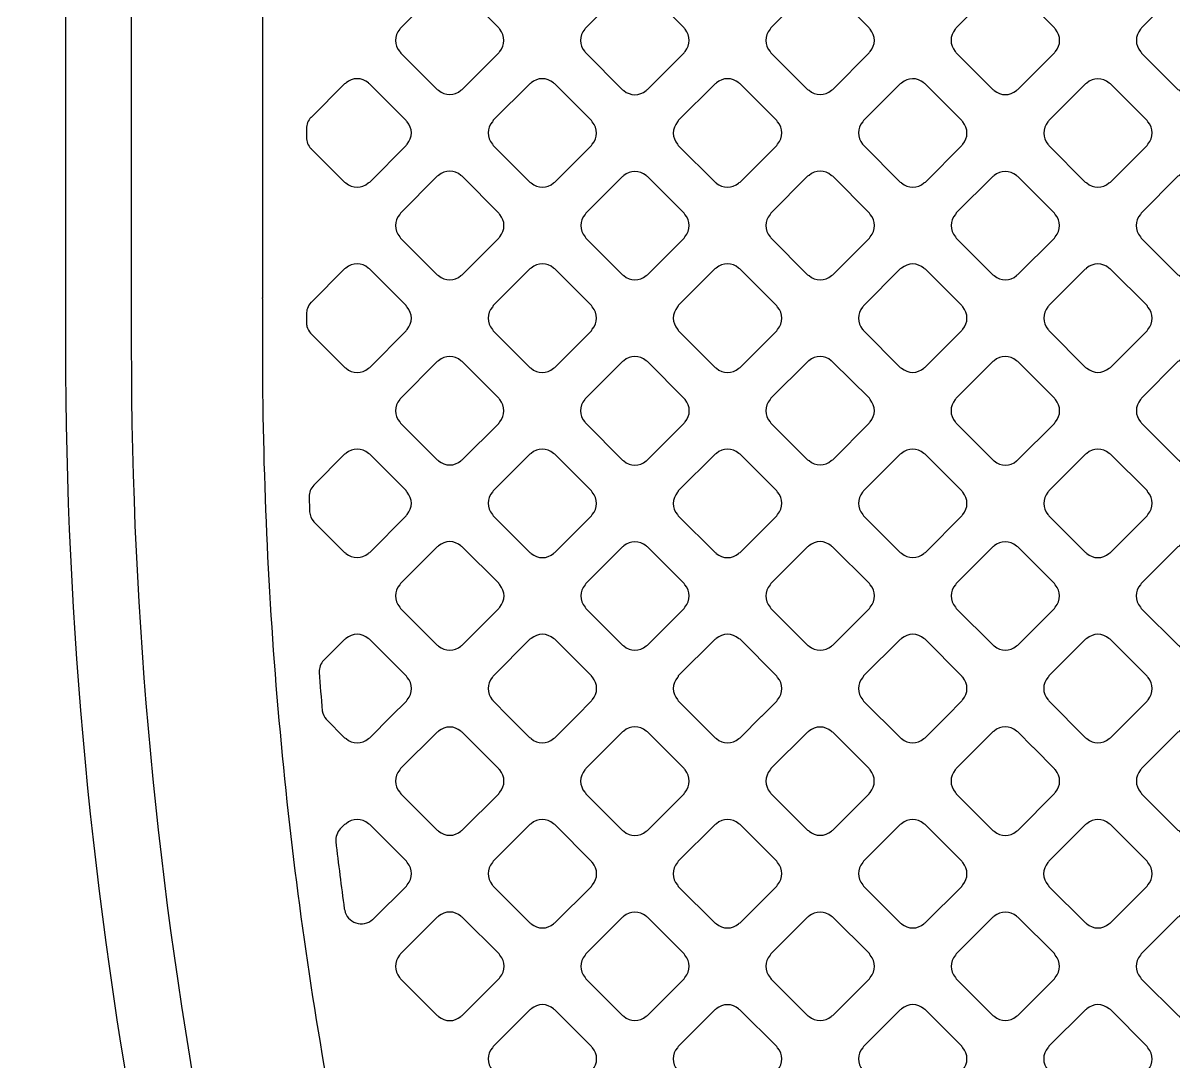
# Model space of a CAD drawing. Extents: x 3811 to 4077, y -444 to -307.
# Drawn here: x 3998.535 to 3999.874, y -380.01 to -378.8 of the extents above; entities that cross this region are included whole.
import ezdxf

# ---------------------------------------------------------------- set-up
doc = ezdxf.new("R2010")
doc.units = 0
doc.layers.add('gbr-dxf', color=7, linetype='Continuous')

msp = doc.modelspace()

# ---------------------------------------------------------------- linework, layer by layer
at = {"layer": 'gbr-dxf', "linetype": 'Continuous'}
for points in [[(4002.3345, -387.7087, 0.121503), (4000.7513, -385.0878, -0.008636), (4000.7497, -385.0862), (3999.0731, -383.4099, -0.008712), (3999.0715, -383.4082, -0.198755), (3996.5249, -377.2619, -0.011889)], [(3996.6773, -377.2584, 0.198929), (3999.1809, -383.3021, -0.008685), (3999.1825, -383.3038), (4000.8591, -384.98, -0.008773), (4000.8607, -384.9817, -0.121503), (4002.4807, -387.6656, -0.017805)], [(3997.0234, -377.4829, 0.198897), (3999.2645, -382.8939, -0.008509), (3999.2661, -382.8955), (4001.1049, -384.7344, -0.008751), (4001.1066, -384.7361, -0.121762), (4002.815, -387.5692, -0.017203)], [(4002.9919, -387.521, 0.122078), (4001.2346, -384.6047, -0.008495), (4001.233, -384.6031), (3999.3942, -382.7642, -0.008901), (3999.3925, -382.7625, -0.198823), (3997.2065, -377.4825, -0.007746)], [(3997.7288, -377.4823, 0.198911), (3999.7636, -382.3948, -0.013711), (3999.7663, -382.3977), (4001.6024, -384.2338, -0.008541), (4001.604, -384.2353, -0.122231), (4003.4928, -387.3711, -0.016533)], [(4002.6687, -387.6121, 0.121763), (4000.9971, -384.8422, -0.008691), (4000.9955, -384.8405), (3999.1567, -383.0017, -0.008915), (3999.155, -383, -0.198702), (3996.871, -377.4864, -0.011933)], [(3997.3589, -377.4844, 0.198838), (3999.5019, -382.6564, -0.008522), (3999.5035, -382.6581), (4001.3424, -384.497, -0.008926), (4001.3441, -384.4987, -0.121858), (4003.1364, -387.4723, -0.022069)], [(4003.3476, -387.4176, 0.12221), (4001.4979, -384.3448, -0.008815), (4001.4962, -384.3431), (3999.6558, -382.5026, -0.01398), (3999.6529, -382.4997, -0.198689), (3997.5764, -377.4843, -0.007704)], [(3998.8973, -380.0797, -0.021887), (3998.8369, -379.6532), (3998.8369, -379.6528, -0.022162), (3998.814, -379.2173, -0.002029), (3998.8138, -379.1786, -0.013393), (3998.8138, -379.1775), (3998.8138, -379.1217, -0.022988), (3998.8138, -379.1195), (3998.8138, -378.7371, -0.022988), (3998.8138, -378.7349), (3998.8138, -378.5218, -0.022988), (3998.8138, -378.5195), (3998.8138, -378.2596, -0.022988), (3998.8138, -378.2574), (3998.8138, -377.8751, -0.022988), (3998.8138, -377.8729), (3998.8138, -377.6597, -0.022988), (3998.8138, -377.6575), (3998.8138, -377.5129, -0.210828)], [(4003.956, -389.4568, 0.196009), (4001.7909, -384.146, -0.019381), (4001.789, -384.1439), (4000.0334, -382.3487, -0.042234), (4000.0291, -382.344, -0.048731), (3998.6792, -380.1499, -0.077425), (3998.6753, -380.1389, -0.046914), (3998.5847, -379.1783, -0.010897), (3998.5847, -379.1769), (3998.5847, -379.1765, -0.016733), (3998.5847, -379.1741), (3998.5847, -377.5353, -0.014135)], [(3998.6609, -377.5333), (3998.6609, -379.1764, -0.014012), (3998.6609, -379.1783, 0.046654), (3998.7492, -380.1195, 0.048616), (4000.0882, -382.2958), (4001.8454, -384.0926, -0.019718), (4001.8473, -384.0947, -0.195845), (4004.0322, -389.4549, -0.014149)]]:
    msp.add_lwpolyline(points, format="xyb", dxfattribs=at)
for points in [[(3998.9734, -378.8336, -0.099812), (3998.9744, -378.8353), (3999.0169, -378.8777, -0.095628), (3999.0185, -378.8787, 0.379731), (3999.0445, -378.8787, -0.096265), (3999.0461, -378.8777), (3999.0886, -378.8352, -0.095916), (3999.0896, -378.8336, 0.379731), (3999.0896, -378.8076, -0.096265), (3999.0886, -378.806), (3999.0459, -378.7633, -0.083134), (3999.0445, -378.7624, 0.379731), (3999.0185, -378.7624, -0.096265), (3999.0169, -378.7634), (3998.9744, -378.8059, -0.096266), (3998.9734, -378.8076, 0.379731)], [(3999.1887, -378.8076, 0.379293), (3999.1887, -378.8336, -0.087748), (3999.1897, -378.8351), (3999.2326, -378.878, -0.08348), (3999.234, -378.8789, 0.379672), (3999.2599, -378.8789, -0.095612), (3999.2616, -378.8779), (3999.3044, -378.8351, -0.095602), (3999.3053, -378.8335, 0.379293), (3999.3053, -378.8076, -0.091954), (3999.3044, -378.806), (3999.2617, -378.7633, -0.096332), (3999.26, -378.7623, 0.379289), (3999.2341, -378.7623, -0.095506), (3999.2324, -378.7633), (3999.1897, -378.806, -0.095602)], [(3999.4044, -378.8336, -0.083172), (3999.4052, -378.835), (3999.4479, -378.8777, -0.096266), (3999.4496, -378.8787, 0.379731), (3999.4756, -378.8787, -0.09572), (3999.4772, -378.8777), (3999.5197, -378.8352, -0.096266), (3999.5207, -378.8336, 0.379731), (3999.5207, -378.8076, -0.091558), (3999.5197, -378.806), (3999.4771, -378.7634, -0.095916), (3999.4755, -378.7625, 0.379731), (3999.4495, -378.7625, -0.096265), (3999.4479, -378.7634), (3999.4053, -378.806, -0.095916), (3999.4044, -378.8076, 0.379731)], [(3999.6198, -378.8335, -0.099534), (3999.6208, -378.8352), (3999.6635, -378.8779, -0.095602), (3999.6651, -378.8788, 0.379293), (3999.691, -378.8788, -0.095956), (3999.6927, -378.8778), (3999.7353, -378.8352, -0.096214), (3999.7363, -378.8336, 0.379672), (3999.7363, -378.8076, -0.091581), (3999.7354, -378.8061), (3999.6926, -378.7633, -0.095602), (3999.691, -378.7623, 0.379293), (3999.665, -378.7624, -0.095956), (3999.6634, -378.7633), (3999.6208, -378.8059, -0.096332), (3999.6198, -378.8076, 0.379289)], [(3999.8355, -378.8336, -0.100266), (3999.8365, -378.8353), (3999.8789, -378.8777, -0.095916), (3999.8806, -378.8787, 0.379731), (3999.9065, -378.8787, -0.095756), (3999.9082, -378.8777), (3999.9507, -378.8352, -0.095958), (3999.9517, -378.8336, 0.379731), (3999.9517, -378.8076, -0.09572), (3999.9507, -378.806), (3999.908, -378.7633, -0.083056), (3999.9066, -378.7624, 0.379731), (3999.8806, -378.7624, -0.09572), (3999.879, -378.7634), (3999.8364, -378.8059, -0.095916), (3999.8355, -378.8076, 0.379731)], [(3998.8646, -378.9333, -0.034962), (3998.8646, -378.9335, 0.181352), (3998.87, -378.9465, -0.035822), (3998.8702, -378.9467), (3998.9091, -378.9856, -0.091964), (3998.9107, -378.9865, 0.379731), (3998.9366, -378.9865, -0.096265), (3998.9383, -378.9856), (3998.9809, -378.9429, -0.095916), (3998.9819, -378.9413, 0.379731), (3998.9819, -378.9153, -0.096265), (3998.9809, -378.9137), (3998.9382, -378.871, -0.083056), (3998.9368, -378.8701, 0.379731), (3998.9108, -378.8701, -0.09572), (3998.9092, -378.8711), (3998.8701, -378.9102), (3998.87, -378.9103, 0.181795), (3998.8646, -378.9233, -0.035866), (3998.8646, -378.9235)], [(3999.0811, -378.9413, -0.100032), (3999.0821, -378.943), (3999.1247, -378.9856, -0.096266), (3999.1263, -378.9865, 0.379731), (3999.1523, -378.9865, -0.09572), (3999.1539, -378.9856), (3999.1964, -378.9431, -0.096266), (3999.1974, -378.9414, 0.379731), (3999.1974, -378.9155, -0.09572), (3999.1964, -378.9138), (3999.1536, -378.871, -0.083056), (3999.1522, -378.8701, 0.379731), (3999.1262, -378.8701, -0.09572), (3999.1246, -378.8711), (3999.0821, -378.9136, -0.096266), (3999.0811, -378.9153, 0.379731)], [(3999.2966, -378.9155, 0.379293), (3999.2966, -378.9414, -0.087748), (3999.2975, -378.9429), (3999.3403, -378.9857, -0.083134), (3999.3417, -378.9866, 0.379672), (3999.3676, -378.9866, -0.096157), (3999.3693, -378.9856), (3999.412, -378.9428, -0.095796), (3999.413, -378.9412, 0.379293), (3999.413, -378.9153, -0.092139), (3999.4121, -378.9137), (3999.3695, -378.8711, -0.096332), (3999.3678, -378.8701, 0.379289), (3999.3419, -378.8701, -0.095506), (3999.3402, -378.8711), (3999.2975, -378.9138, -0.095602)], [(3999.512, -378.9413, -0.082787), (3999.5129, -378.9427), (3999.5558, -378.9855, -0.095796), (3999.5574, -378.9865, 0.379293), (3999.5834, -378.9865, -0.096119), (3999.585, -378.9855), (3999.6275, -378.943, -0.09635), (3999.6285, -378.9414, 0.379672), (3999.6285, -378.9154, -0.091581), (3999.6276, -378.9139), (3999.5848, -378.8711, -0.095602), (3999.5832, -378.8701, 0.379293), (3999.5572, -378.8702, -0.095956), (3999.5556, -378.8711), (3999.513, -378.9137, -0.096111), (3999.5121, -378.9153, 0.379289)], [(3999.7277, -378.9414, -0.100032), (3999.7287, -378.9431), (3999.7711, -378.9855, -0.096266), (3999.7728, -378.9865, 0.379731), (3999.7987, -378.9865, -0.095865), (3999.8004, -378.9855), (3999.843, -378.9429, -0.096266), (3999.844, -378.9413, 0.379731), (3999.844, -378.9153, -0.091558), (3999.843, -378.9137), (3999.8005, -378.8712, -0.096266), (3999.7988, -378.8702, 0.379731), (3999.7728, -378.8702, -0.095865), (3999.7712, -378.8712), (3999.7286, -378.9137, -0.096266), (3999.7277, -378.9154, 0.379731)], [(3998.9733, -379.0491, -0.096265), (3998.9742, -379.0507), (3999.0169, -379.0934, -0.091964), (3999.0185, -379.0944, 0.379731), (3999.0445, -379.0944, -0.096265), (3999.0461, -379.0934), (3999.0887, -379.0508, -0.096266), (3999.0897, -379.0491, 0.379731), (3999.0897, -379.0232, -0.096225), (3999.0887, -379.0215), (3999.0459, -378.9787, -0.083076), (3999.0445, -378.9778, 0.379731), (3999.0185, -378.9778, -0.09572), (3999.0169, -378.9788), (3998.9742, -379.0215, -0.095916), (3998.9733, -379.0231, 0.379731)], [(3999.1889, -379.0491, -0.09572), (3999.1899, -379.0507), (3999.2324, -379.0933, -0.091913), (3999.234, -379.0943, 0.379731), (3999.26, -379.0943, -0.09572), (3999.2616, -379.0933), (3999.3042, -379.0507, -0.096266), (3999.3052, -379.0491, 0.379731), (3999.3052, -379.0231, -0.083522), (3999.3043, -379.0217), (3999.2615, -378.9789, -0.087638), (3999.26, -378.978, 0.379731), (3999.234, -378.978, -0.096265), (3999.2324, -378.9789), (3999.1899, -379.0215, -0.096121), (3999.1889, -379.0231, 0.379731)], [(3999.4042, -379.0232, 0.379293), (3999.4042, -379.0491, -0.083151), (3999.4051, -379.0505), (3999.4479, -379.0933, -0.096266), (3999.4496, -379.0943, 0.379731), (3999.4756, -379.0943, -0.09572), (3999.4772, -379.0933), (3999.5198, -379.0507, -0.096214), (3999.5208, -379.0491, 0.379703), (3999.5208, -379.0231, -0.096157), (3999.5198, -379.0215), (3999.4772, -378.9788, -0.100073), (3999.4755, -378.9778, 0.378815), (3999.4496, -378.9778, -0.095866), (3999.4479, -378.9788), (3999.4052, -379.0215, -0.095796)], [(3999.62, -379.0491, -0.09572), (3999.6209, -379.0507), (3999.6635, -379.0933, -0.091913), (3999.6651, -379.0942, 0.379731), (3999.6911, -379.0942, -0.09572), (3999.6927, -379.0932), (3999.7352, -379.0507, -0.096266), (3999.7362, -379.0491, 0.379731), (3999.7362, -379.0231, -0.096225), (3999.7352, -379.0215), (3999.6927, -378.979, -0.100601), (3999.691, -378.978, 0.379731), (3999.665, -378.978, -0.09572), (3999.6634, -378.979), (3999.6209, -379.0214, -0.096266), (3999.62, -379.0231, 0.379731)], [(3999.8353, -379.0491, -0.095756), (3999.8363, -379.0507), (3999.879, -379.0934, -0.091964), (3999.8806, -379.0944, 0.379731), (3999.9065, -379.0944, -0.096265), (3999.9082, -379.0934), (3999.9508, -379.0508, -0.096266), (3999.9518, -379.0491, 0.379731), (3999.9518, -379.0232, -0.09572), (3999.9508, -379.0215), (3999.908, -378.9787, -0.083121), (3999.9066, -378.9778, 0.379731), (3999.8806, -378.9778, -0.096265), (3999.879, -378.9788), (3999.8363, -379.0215, -0.095916), (3999.8353, -379.0231, 0.379731)], [(3998.8646, -379.1487, -0.035472), (3998.8646, -379.1489), (3998.8646, -379.1493, 0.05135), (3998.8653, -379.1533), (3998.8653, -379.1534, 0.115814), (3998.8696, -379.1614), (3998.9093, -379.2012, -0.087516), (3998.9108, -379.2021, 0.379731), (3998.9368, -379.2021, -0.09572), (3998.9384, -379.2011), (3998.9809, -379.1586, -0.096266), (3998.9819, -379.157, 0.379731), (3998.9819, -379.131, -0.100032), (3998.9809, -379.1293), (3998.9382, -379.0865, -0.087516), (3998.9367, -379.0856, 0.379731), (3998.9107, -379.0856, -0.09572), (3998.9091, -379.0866), (3998.8701, -379.1256), (3998.87, -379.1257, 0.10135), (3998.8658, -379.1325, -0.036033), (3998.8658, -379.1327, 0.074953), (3998.8647, -379.1386, -0.04641), (3998.8646, -379.139)], [(3999.0811, -379.1569, -0.096265), (3999.0821, -379.1585), (3999.1246, -379.2011, -0.091913), (3999.1262, -379.2021, 0.379731), (3999.1522, -379.2021, -0.09572), (3999.1538, -379.2011), (3999.1964, -379.1585, -0.096266), (3999.1974, -379.1568, 0.379731), (3999.1974, -379.1308, -0.09572), (3999.1964, -379.1292), (3999.1537, -379.0865, -0.083121), (3999.1523, -379.0856, 0.379731), (3999.1264, -379.0856, -0.096265), (3999.1247, -379.0866), (3999.0821, -379.1293, -0.095916), (3999.0811, -379.1309, 0.379731)], [(3999.2966, -379.1568, -0.09572), (3999.2975, -379.1584), (3999.3403, -379.2011, -0.092406), (3999.3418, -379.2021, 0.379672), (3999.3678, -379.2021, -0.095612), (3999.3694, -379.2011), (3999.412, -379.1585, -0.095602), (3999.413, -379.1569, 0.378906), (3999.413, -379.1309, -0.083262), (3999.4121, -379.1295), (3999.3692, -379.0866, -0.087645), (3999.3677, -379.0856, 0.379293), (3999.3417, -379.0857, -0.095956), (3999.3401, -379.0866), (3999.2975, -379.1292, -0.096266), (3999.2966, -379.1308, 0.379731)], [(3999.512, -379.1569, -0.082704), (3999.5129, -379.1583), (3999.5557, -379.2011, -0.095602), (3999.5573, -379.202, 0.379293), (3999.5833, -379.202, -0.095956), (3999.5849, -379.201), (3999.6275, -379.1584, -0.096266), (3999.6285, -379.1568, 0.379731), (3999.6285, -379.1308, -0.09572), (3999.6275, -379.1292), (3999.585, -379.0867, -0.100335), (3999.5833, -379.0857, 0.379672), (3999.5574, -379.0857, -0.095612), (3999.5557, -379.0866), (3999.513, -379.1294, -0.095602), (3999.512, -379.131, 0.378906)], [(3999.7277, -379.1567, -0.096265), (3999.7286, -379.1584), (3999.7713, -379.2011, -0.091703), (3999.7729, -379.202, 0.379731), (3999.7989, -379.202, -0.096265), (3999.8005, -379.2011), (3999.843, -379.1586, -0.095916), (3999.844, -379.1569, 0.379731), (3999.844, -379.131, -0.096117), (3999.843, -379.1293), (3999.8004, -379.0867, -0.100054), (3999.7987, -379.0857, 0.379731), (3999.7727, -379.0857, -0.096265), (3999.7711, -379.0867), (3999.7286, -379.1291, -0.095916), (3999.7277, -379.1308, 0.379731)], [(3998.9734, -379.2646, -0.091663), (3998.9743, -379.2662), (3999.017, -379.3088, -0.086956), (3999.0185, -379.3098, 0.379731), (3999.0445, -379.3098, -0.096265), (3999.0461, -379.3088), (3999.0886, -379.2663, -0.095916), (3999.0896, -379.2646, 0.379731), (3999.0896, -379.2387, -0.100266), (3999.0886, -379.237), (3999.046, -379.1944, -0.087516), (3999.0445, -379.1935, 0.379731), (3999.0185, -379.1935, -0.09572), (3999.0169, -379.1944), (3998.9744, -379.237, -0.096266), (3998.9734, -379.2386, 0.379731)], [(3999.1887, -379.2646, -0.091558), (3999.1897, -379.2662), (3999.2325, -379.309, -0.087516), (3999.234, -379.3099, 0.379731), (3999.26, -379.3099, -0.09572), (3999.2616, -379.3089), (3999.3043, -379.2662, -0.096266), (3999.3053, -379.2646, 0.379731), (3999.3053, -379.2386, -0.082756), (3999.3044, -379.2372), (3999.2615, -379.1943, -0.087516), (3999.26, -379.1934, 0.379731), (3999.234, -379.1934, -0.09572), (3999.2324, -379.1943), (3999.1897, -379.237, -0.096266), (3999.1887, -379.2386, 0.379731)], [(3999.4043, -379.2646, -0.091583), (3999.4053, -379.2662), (3999.4478, -379.3087, -0.103498), (3999.4496, -379.3097, 0.378943), (3999.4755, -379.3097, -0.095866), (3999.4772, -379.3088), (3999.5197, -379.2662, -0.095602), (3999.5207, -379.2646, 0.379293), (3999.5207, -379.2386, -0.087748), (3999.5198, -379.2371), (3999.4771, -379.1945, -0.091913), (3999.4755, -379.1935, 0.379731), (3999.4495, -379.1935, -0.09572), (3999.4479, -379.1945), (3999.4053, -379.237, -0.096214), (3999.4044, -379.2387, 0.379703)], [(3999.6198, -379.2646, -0.095865), (3999.6208, -379.2662), (3999.6635, -379.3089, -0.091437), (3999.6651, -379.3099, 0.379731), (3999.6911, -379.3099, -0.096265), (3999.6927, -379.3089), (3999.7353, -379.2663, -0.095916), (3999.7363, -379.2646, 0.379731), (3999.7363, -379.2386, -0.100266), (3999.7353, -379.2369), (3999.6928, -379.1944, -0.104018), (3999.691, -379.1934, 0.379731), (3999.665, -379.1934, -0.09572), (3999.6634, -379.1944), (3999.6208, -379.237, -0.096266), (3999.6198, -379.2386, 0.379731)], [(3999.8355, -379.2646, -0.091558), (3999.8364, -379.2662), (3999.8791, -379.3088, -0.087516), (3999.8806, -379.3098, 0.379731), (3999.9065, -379.3098, -0.09572), (3999.9082, -379.3088), (3999.9507, -379.2663, -0.096266), (3999.9517, -379.2646, 0.379731), (3999.9517, -379.2387, -0.100032), (3999.9507, -379.237), (3999.9081, -379.1944, -0.087516), (3999.9066, -379.1935, 0.379731), (3999.8806, -379.1935, -0.09572), (3999.879, -379.1944), (3999.8364, -379.237, -0.096266), (3999.8355, -379.2386, 0.379731)], [(3998.8678, -379.3521, 0.001015), (3998.8684, -379.369), (3998.8684, -379.3691, 0.162126), (3998.8733, -379.3808), (3998.9092, -379.4167, -0.086956), (3998.9107, -379.4176, 0.379214), (3998.9366, -379.4176, -0.096625), (3998.9383, -379.4166), (3998.9809, -379.374, -0.096266), (3998.9819, -379.3723, 0.379731), (3998.9819, -379.3464, -0.104206), (3998.9809, -379.3446), (3998.9384, -379.3021, -0.092233), (3998.9368, -379.3012, 0.379321), (3998.9109, -379.3011, -0.095506), (3998.9092, -379.3021), (3998.8732, -379.3381), (3998.8732, -379.3382, 0.189471), (3998.8678, -379.3518, -0.040379)], [(3999.0811, -379.3723, -0.091685), (3999.082, -379.3738), (3999.1248, -379.4167, -0.087516), (3999.1263, -379.4176, 0.379731), (3999.1523, -379.4176, -0.09572), (3999.1539, -379.4166), (3999.1964, -379.3741, -0.096266), (3999.1974, -379.3725, 0.379731), (3999.1974, -379.3465, -0.100032), (3999.1964, -379.3448), (3999.1537, -379.3021, -0.087638), (3999.1522, -379.3012, 0.379731), (3999.1262, -379.3012, -0.096265), (3999.1246, -379.3021), (3999.0821, -379.3447, -0.095916), (3999.0811, -379.3463, 0.379731)], [(3999.2965, -379.3724, -0.09185), (3999.2975, -379.374), (3999.3402, -379.4167, -0.089353), (3999.3417, -379.4176, 0.37908), (3999.3677, -379.4176, -0.096117), (3999.3693, -379.4166), (3999.412, -379.3739, -0.096332), (3999.413, -379.3723, 0.379289), (3999.413, -379.3463, -0.083262), (3999.4121, -379.3449), (3999.3693, -379.3021, -0.08752), (3999.3678, -379.3012, 0.379214), (3999.3419, -379.3012, -0.095956), (3999.3402, -379.3022), (3999.2975, -379.3448, -0.096023), (3999.2966, -379.3465, 0.379672)], [(3999.512, -379.3464, 0.379293), (3999.5121, -379.3723, -0.09185), (3999.513, -379.3739), (3999.5556, -379.4165, -0.10399), (3999.5574, -379.4175, 0.379321), (3999.5834, -379.4176, -0.095506), (3999.585, -379.4166), (3999.6275, -379.374, -0.095602), (3999.6285, -379.3724, 0.379293), (3999.6285, -379.3464, -0.087748), (3999.6276, -379.345), (3999.5848, -379.3022, -0.09246), (3999.5832, -379.3012, 0.379703), (3999.5573, -379.3012, -0.095612), (3999.5556, -379.3022), (3999.513, -379.3448, -0.095796)], [(3999.7277, -379.3724, -0.09572), (3999.7286, -379.374), (3999.7712, -379.4166, -0.091913), (3999.7728, -379.4176, 0.379731), (3999.7987, -379.4176, -0.09572), (3999.8004, -379.4166), (3999.843, -379.374, -0.096266), (3999.844, -379.3723, 0.379731), (3999.844, -379.3463, -0.10007), (3999.843, -379.3446), (3999.8006, -379.3023, -0.104442), (3999.7988, -379.3012, 0.379731), (3999.7728, -379.3012, -0.09572), (3999.7712, -379.3022), (3999.7286, -379.3448, -0.096266), (3999.7277, -379.3464, 0.379731)], [(3998.9733, -379.4801, -0.091745), (3998.9742, -379.4817), (3999.017, -379.5245, -0.087516), (3999.0185, -379.5254, 0.379731), (3999.0445, -379.5254, -0.09572), (3999.0461, -379.5244), (3999.0887, -379.4818, -0.096266), (3999.0897, -379.4802, 0.379731), (3999.0897, -379.4542, -0.10399), (3999.0887, -379.4524), (3999.0461, -379.4098, -0.092126), (3999.0445, -379.4089, 0.379731), (3999.0185, -379.4089, -0.09572), (3999.0169, -379.4098), (3998.9742, -379.4525, -0.095916), (3998.9733, -379.4541, 0.379731)], [(3999.1889, -379.4801, -0.087343), (3999.1898, -379.4816), (3999.2326, -379.5245, -0.082483), (3999.234, -379.5253, 0.379293), (3999.26, -379.5253, -0.095956), (3999.2616, -379.5243), (3999.3042, -379.4817, -0.096332), (3999.3052, -379.4801, 0.379289), (3999.3052, -379.4541, -0.087248), (3999.3043, -379.4527), (3999.2615, -379.4099, -0.091364), (3999.26, -379.409, 0.379293), (3999.234, -379.409, -0.095956), (3999.2324, -379.41), (3999.1899, -379.4525, -0.096214), (3999.1889, -379.4542, 0.379672)], [(3999.4042, -379.4802, -0.087549), (3999.4052, -379.4816), (3999.4479, -379.5244, -0.09979), (3999.4496, -379.5254, 0.379731), (3999.4756, -379.5254, -0.09572), (3999.4772, -379.5244), (3999.5198, -379.4818, -0.095916), (3999.5208, -379.4801, 0.379731), (3999.5208, -379.4541, -0.087748), (3999.5199, -379.4527), (3999.4771, -379.4098, -0.091964), (3999.4755, -379.4089, 0.379731), (3999.4495, -379.4089, -0.096265), (3999.4479, -379.4099), (3999.4052, -379.4526, -0.095916), (3999.4042, -379.4542, 0.379731)], [(3999.6199, -379.4541, 0.379293), (3999.62, -379.4801, -0.103917), (3999.621, -379.4819), (3999.6634, -379.5242, -0.10046), (3999.6651, -379.5253, 0.379289), (3999.691, -379.5253, -0.095506), (3999.6927, -379.5243), (3999.7352, -379.4818, -0.095394), (3999.7362, -379.4801, 0.379293), (3999.7362, -379.4542, -0.092348), (3999.7352, -379.4526), (3999.6926, -379.41, -0.096641), (3999.691, -379.4091, 0.379672), (3999.665, -379.409, -0.095612), (3999.6634, -379.41), (3999.6209, -379.4525, -0.095602)], [(3999.8353, -379.4801, -0.091685), (3999.8363, -379.4817), (3999.8791, -379.5245, -0.087297), (3999.8806, -379.5254, 0.379731), (3999.9065, -379.5254, -0.09572), (3999.9082, -379.5244), (3999.9508, -379.4818, -0.096266), (3999.9518, -379.4802, 0.379731), (3999.9518, -379.4542, -0.103612), (3999.9508, -379.4524), (3999.9082, -379.4098, -0.091964), (3999.9066, -379.4089, 0.379731), (3999.8806, -379.4089, -0.096265), (3999.879, -379.4098), (3999.8363, -379.4525, -0.095916), (3999.8353, -379.4541, 0.379731)], [(3998.8794, -379.5559, 0.002374), (3998.8831, -379.6009, 0.138189), (3998.8878, -379.6107), (3998.9092, -379.6322, -0.096206), (3998.9108, -379.6331, 0.378955), (3998.9368, -379.6331, -0.096117), (3998.9384, -379.6321), (3998.9633, -379.6072), (3998.9635, -379.6071), (3998.981, -379.5895, -0.095602), (3998.982, -379.5879, 0.379293), (3998.982, -379.5619, -0.083235), (3998.9811, -379.5605), (3998.9381, -379.5176, -0.087516), (3998.9367, -379.5167, 0.379731), (3998.9107, -379.5167, -0.09572), (3998.9091, -379.5177), (3998.8848, -379.542), (3998.8848, -379.542, 0.193341)], [(3999.081, -379.5879, -0.087248), (3999.0819, -379.5894), (3999.0995, -379.607, -0.023912), (3999.1011, -379.6087), (3999.1244, -379.632, -0.107817), (3999.1262, -379.6331, 0.379511), (3999.1522, -379.6331, -0.096117), (3999.1538, -379.6321), (3999.1789, -379.6071), (3999.1965, -379.5894, -0.095602), (3999.1975, -379.5878, 0.378906), (3999.1975, -379.5618, -0.09148), (3999.1966, -379.5603), (3999.1539, -379.5176, -0.095585), (3999.1523, -379.5167, 0.379196), (3999.1264, -379.5167, -0.095612), (3999.1247, -379.5176), (3999.082, -379.5604, -0.095602), (3999.081, -379.562, 0.378906)], [(3999.2966, -379.5878, -0.087248), (3999.2975, -379.5893), (3999.3403, -379.6321, -0.092187), (3999.3419, -379.6331, 0.379465), (3999.3678, -379.6331, -0.095956), (3999.3695, -379.6321), (3999.3944, -379.6072), (3999.3946, -379.607), (3999.412, -379.5895, -0.095824), (3999.413, -379.5879, 0.379293), (3999.413, -379.5619, -0.087848), (3999.4121, -379.5605), (3999.3693, -379.5176, -0.091913), (3999.3677, -379.5167, 0.379731), (3999.3417, -379.5167, -0.09572), (3999.3401, -379.5177), (3999.2975, -379.5602, -0.096332), (3999.2966, -379.5619, 0.379289)], [(3999.5121, -379.5879, -0.09148), (3999.513, -379.5895), (3999.5556, -379.632, -0.10046), (3999.5573, -379.6331, 0.379511), (3999.5832, -379.6331, -0.096117), (3999.5849, -379.6321), (3999.6099, -379.607), (3999.6276, -379.5894, -0.095602), (3999.6285, -379.5878, 0.379293), (3999.6285, -379.5618, -0.083235), (3999.6276, -379.5604), (3999.5848, -379.5176, -0.087516), (3999.5834, -379.5167, 0.379731), (3999.5574, -379.5167, -0.09572), (3999.5557, -379.5177), (3999.5131, -379.5603, -0.096332), (3999.5121, -379.562, 0.379289)], [(3999.7276, -379.5878, -0.095506), (3999.7286, -379.5894), (3999.7713, -379.6322, -0.092072), (3999.7729, -379.6331, 0.379511), (3999.7988, -379.6331, -0.096117), (3999.8005, -379.6322), (3999.8256, -379.6071), (3999.8431, -379.5895, -0.095602), (3999.8441, -379.5879, 0.378858), (3999.8441, -379.562, -0.0827), (3999.8432, -379.5606), (3999.8002, -379.5176, -0.087864), (3999.7987, -379.5167, 0.379196), (3999.7728, -379.5167, -0.096157), (3999.7712, -379.5176), (3999.7286, -379.5602, -0.095602), (3999.7276, -379.5619, 0.378858)], [(3998.9734, -379.6697, 0.378982), (3998.9734, -379.6956, -0.100588), (3998.9744, -379.6973), (3999.0169, -379.7398, -0.096539), (3999.0185, -379.7408, 0.379201), (3999.0445, -379.7408, -0.095956), (3999.0461, -379.7398), (3999.0887, -379.6973, -0.096111), (3999.0897, -379.6956, 0.379212), (3999.0897, -379.6697, -0.083548), (3999.0888, -379.6683), (3999.0461, -379.6255, -0.095796), (3999.0444, -379.6246, 0.378815), (3999.0185, -379.6246, -0.095506), (3999.0169, -379.6255), (3998.9743, -379.668, -0.096195)], [(3999.1887, -379.6956, -0.100082), (3999.1897, -379.6974), (3999.2324, -379.74, -0.095895), (3999.234, -379.741, 0.378747), (3999.2599, -379.741, -0.09601), (3999.2616, -379.74), (3999.3043, -379.6973, -0.096227), (3999.3053, -379.6956, 0.379422), (3999.3053, -379.6697, -0.100585), (3999.3043, -379.6679), (3999.2802, -379.6439, -0.015184), (3999.2792, -379.6429), (3999.2617, -379.6254, -0.103498), (3999.2599, -379.6244, 0.378858), (3999.234, -379.6244, -0.095506), (3999.2324, -379.6254), (3999.2148, -379.643), (3999.1897, -379.668, -0.096627), (3999.1888, -379.6697, 0.3795)], [(3999.4044, -379.6697, 0.378982), (3999.4044, -379.6957, -0.083163), (3999.4052, -379.6971), (3999.448, -379.7398, -0.095895), (3999.4496, -379.7408, 0.379201), (3999.4756, -379.7407, -0.096625), (3999.4772, -379.7398), (3999.5197, -379.6973, -0.096111), (3999.5206, -379.6957, 0.379212), (3999.5207, -379.6697, -0.100076), (3999.5197, -379.668), (3999.4956, -379.6439, -0.015077), (3999.4946, -379.643), (3999.4772, -379.6255, -0.099849), (3999.4755, -379.6246, 0.378815), (3999.4495, -379.6246, -0.095506), (3999.4479, -379.6255), (3999.4053, -379.6681, -0.096539)], [(3999.6198, -379.6956, -0.096117), (3999.6208, -379.6973), (3999.6635, -379.74, -0.091578), (3999.6651, -379.741, 0.378747), (3999.691, -379.7409, -0.09601), (3999.6926, -379.74), (3999.7354, -379.6972, -0.096227), (3999.7364, -379.6956, 0.379422), (3999.7363, -379.6696, -0.088014), (3999.7354, -379.6682), (3999.7112, -379.6439, -0.015184), (3999.7102, -379.643), (3999.6926, -379.6254, -0.095602), (3999.691, -379.6244, 0.378858), (3999.665, -379.6244, -0.095506), (3999.6634, -379.6254), (3999.6459, -379.6429), (3999.6208, -379.668, -0.096627), (3999.6198, -379.6697, 0.3795)], [(3999.8355, -379.6956, -0.100285), (3999.8365, -379.6974), (3999.8789, -379.7398, -0.096627), (3999.8806, -379.7408, 0.379451), (3999.9065, -379.7408, -0.096117), (3999.9082, -379.7398), (3999.9508, -379.6972, -0.095895), (3999.9518, -379.6956, 0.378879), (3999.9517, -379.6697, -0.083964), (3999.9509, -379.6683), (3999.9081, -379.6255, -0.095602), (3999.9065, -379.6246, 0.378906), (3999.8806, -379.6246, -0.095506), (3999.8789, -379.6255), (3999.8615, -379.643), (3999.8364, -379.668, -0.096627), (3999.8355, -379.6697, 0.379731)], [(3998.8988, -379.7529, 0.004082), (3998.9088, -379.8312, -0.057586), (3998.9093, -379.8329, 0.578979), (3998.9416, -379.8438, -0.063747), (3998.9432, -379.8427), (3998.981, -379.8049, -0.096227), (3998.982, -379.8033, 0.378952), (3998.982, -379.7774, -0.087946), (3998.9811, -379.7759), (3998.9384, -379.7332, -0.092456), (3998.9368, -379.7322, 0.37947), (3998.9108, -379.7322, -0.096458), (3998.9092, -379.7332), (3998.9041, -379.7382, 0.203529)], [(3999.081, -379.8033, -0.096117), (3999.082, -379.805), (3999.1248, -379.8477, -0.092187), (3999.1263, -379.8487, 0.379201), (3999.1523, -379.8486, -0.095956), (3999.1539, -379.8477), (3999.1965, -379.8051, -0.096332), (3999.1975, -379.8034, 0.379308), (3999.1975, -379.7775, -0.083548), (3999.1966, -379.7761), (3999.1537, -379.7331, -0.088207), (3999.1522, -379.7322, 0.37947), (3999.1262, -379.7322, -0.096458), (3999.1246, -379.7332), (3999.082, -379.7757, -0.096627), (3999.0811, -379.7774, 0.3795)], [(3999.2965, -379.8035, -0.096625), (3999.2975, -379.8052), (3999.3399, -379.8475, -0.107961), (3999.3418, -379.8486, 0.379308), (3999.3677, -379.8486, -0.09601), (3999.3693, -379.8476), (3999.412, -379.805, -0.096227), (3999.413, -379.8033, 0.378952), (3999.413, -379.7774, -0.100076), (3999.412, -379.7757), (3999.3696, -379.7333, -0.104677), (3999.3678, -379.7322, 0.37947), (3999.3418, -379.7322, -0.096458), (3999.3402, -379.7332), (3999.2975, -379.7759, -0.096627), (3999.2965, -379.7775, 0.379731)], [(3999.5121, -379.8033, -0.08798), (3999.513, -379.8048), (3999.556, -379.8478, -0.083024), (3999.5574, -379.8487, 0.379201), (3999.5833, -379.8486, -0.095956), (3999.5849, -379.8477), (3999.6275, -379.8051, -0.096332), (3999.6285, -379.8034, 0.379308), (3999.6285, -379.7775, -0.092052), (3999.6276, -379.7759), (3999.5849, -379.7332, -0.096527), (3999.5832, -379.7322, 0.37947), (3999.5573, -379.7322, -0.096458), (3999.5556, -379.7332), (3999.5131, -379.7757, -0.096627), (3999.5121, -379.7774, 0.3795)], [(3999.7276, -379.8035, -0.096625), (3999.7286, -379.8051), (3999.7712, -379.8477, -0.092072), (3999.7728, -379.8486, 0.37981), (3999.7987, -379.8486, -0.096625), (3999.8004, -379.8476), (3999.843, -379.805, -0.096111), (3999.844, -379.8034, 0.37981), (3999.844, -379.7774, -0.100399), (3999.843, -379.7757), (3999.8004, -379.7331, -0.088334), (3999.7989, -379.7322, 0.379731), (3999.7729, -379.7322, -0.096458), (3999.7713, -379.7332), (3999.7286, -379.7758, -0.096627), (3999.7276, -379.7775, 0.379731)], [(3998.9732, -379.9112, -0.092139), (3998.9742, -379.9127), (3999.017, -379.9556, -0.087638), (3999.0185, -379.9565, 0.379451), (3999.0444, -379.9565, -0.096117), (3999.0461, -379.9555), (3999.0888, -379.9127, -0.095796), (3999.0898, -379.9111, 0.378779), (3999.0898, -379.8852, -0.087715), (3999.0889, -379.8837), (3999.046, -379.8408, -0.092456), (3999.0445, -379.8399, 0.37947), (3999.0185, -379.8399, -0.096458), (3999.0169, -379.8409), (3998.9742, -379.8836, -0.096627), (3998.9732, -379.8852, 0.379731)], [(3999.1889, -379.9112, -0.096625), (3999.1899, -379.9128), (3999.2324, -379.9554, -0.092233), (3999.234, -379.9563, 0.37981), (3999.26, -379.9563, -0.095956), (3999.2616, -379.9554), (3999.3042, -379.9128, -0.096332), (3999.3052, -379.9111, 0.37981), (3999.3052, -379.8852, -0.083317), (3999.3043, -379.8838), (3999.2615, -379.841, -0.088202), (3999.26, -379.84, 0.379731), (3999.234, -379.84, -0.096458), (3999.2324, -379.841), (3999.1899, -379.8836, -0.096627), (3999.1889, -379.8852, 0.379731)], [(3999.4043, -379.9111, -0.108042), (3999.4054, -379.913), (3999.4478, -379.9554, -0.104264), (3999.4496, -379.9564, 0.379451), (3999.4755, -379.9564, -0.096117), (3999.4772, -379.9555), (3999.5198, -379.9128, -0.095796), (3999.5208, -379.9112, 0.378779), (3999.5208, -379.8852, -0.103884), (3999.5198, -379.8834), (3999.4773, -379.841, -0.108196), (3999.4755, -379.84, 0.37947), (3999.4495, -379.84, -0.096458), (3999.4479, -379.8409), (3999.4053, -379.8835, -0.096627), (3999.4043, -379.8852, 0.379731)], [(3999.6199, -379.9112, -0.092139), (3999.6209, -379.9127), (3999.6636, -379.9554, -0.087638), (3999.6651, -379.9563, 0.37981), (3999.691, -379.9563, -0.096625), (3999.6927, -379.9553), (3999.7352, -379.9128, -0.096111), (3999.7361, -379.9112, 0.37981), (3999.7361, -379.8852, -0.10451), (3999.7351, -379.8834), (3999.6926, -379.841, -0.092233), (3999.6911, -379.84, 0.379731), (3999.6651, -379.84, -0.096458), (3999.6635, -379.841), (3999.6209, -379.8835, -0.096627), (3999.6199, -379.8852, 0.379731)], [(3999.8353, -379.9112, -0.092162), (3999.8362, -379.9127), (3999.8791, -379.9556, -0.08752), (3999.8806, -379.9565, 0.37889), (3999.9065, -379.9565, -0.096117), (3999.9081, -379.9555), (3999.9509, -379.9127, -0.095895), (3999.9519, -379.9111, 0.379201), (3999.9519, -379.8852, -0.087784), (3999.9509, -379.8837), (3999.9081, -379.8409, -0.092233), (3999.9066, -379.8399, 0.379731), (3999.8806, -379.8399, -0.096458), (3999.879, -379.8409), (3999.8363, -379.8836, -0.096627), (3999.8353, -379.8852, 0.3795)], [(3999.081, -380.019, -0.092162), (3999.082, -380.0205), (3999.1247, -380.0633, -0.08752), (3999.1262, -380.0642, 0.37889), (3999.1521, -380.0642, -0.096117), (3999.1538, -380.0632), (3999.1965, -380.0204, -0.095895), (3999.1975, -380.0188, 0.379201), (3999.1975, -379.9929, -0.087784), (3999.1966, -379.9914), (3999.1539, -379.9487, -0.092233), (3999.1523, -379.9477, 0.379731), (3999.1263, -379.9477, -0.096458), (3999.1247, -379.9487), (3999.082, -379.9914, -0.096627), (3999.0811, -379.993, 0.3795)], [(3999.2965, -380.0189, -0.092348), (3999.2975, -380.0205), (3999.3401, -380.0631, -0.10399), (3999.3419, -380.0641, 0.37981), (3999.3679, -380.0641, -0.096458), (3999.3695, -380.0631), (3999.412, -380.0206, -0.096627), (3999.413, -380.019, 0.37981), (3999.413, -379.993, -0.087784), (3999.4121, -379.9915), (3999.3692, -379.9487, -0.092233), (3999.3677, -379.9478, 0.379731), (3999.3417, -379.9478, -0.096458), (3999.3401, -379.9487), (3999.2975, -379.9913, -0.096627), (3999.2965, -379.9929, 0.379731)], [(3999.5121, -380.019, -0.100399), (3999.5131, -380.0207), (3999.5556, -380.0632, -0.096627), (3999.5572, -380.0642, 0.37981), (3999.5832, -380.0642, -0.096625), (3999.5848, -380.0632), (3999.6275, -380.0205, -0.096111), (3999.6285, -380.0188, 0.37981), (3999.6285, -379.9929, -0.096458), (3999.6275, -379.9912), (3999.5851, -379.9487, -0.100499), (3999.5834, -379.9477, 0.379731), (3999.5574, -379.9477, -0.096458), (3999.5557, -379.9487), (3999.5131, -379.9914, -0.096857), (3999.5121, -379.993, 0.379731)], [(3999.7276, -380.0188, -0.092162), (3999.7286, -380.0204), (3999.7714, -380.0632, -0.087645), (3999.7729, -380.0642, 0.379201), (3999.7988, -380.0641, -0.096625), (3999.8005, -380.0632), (3999.843, -380.0207, -0.096111), (3999.844, -380.019, 0.379308), (3999.844, -379.9931, -0.104256), (3999.843, -379.9913), (3999.8003, -379.9486, -0.092456), (3999.7988, -379.9477, 0.37947), (3999.7728, -379.9477, -0.096458), (3999.7712, -379.9487), (3999.7286, -379.9912, -0.096627), (3999.7276, -379.9929, 0.3795)]]:
    msp.add_lwpolyline(points, format="xyb", close=True, dxfattribs=at)

doc.saveas('drawing.dxf')
